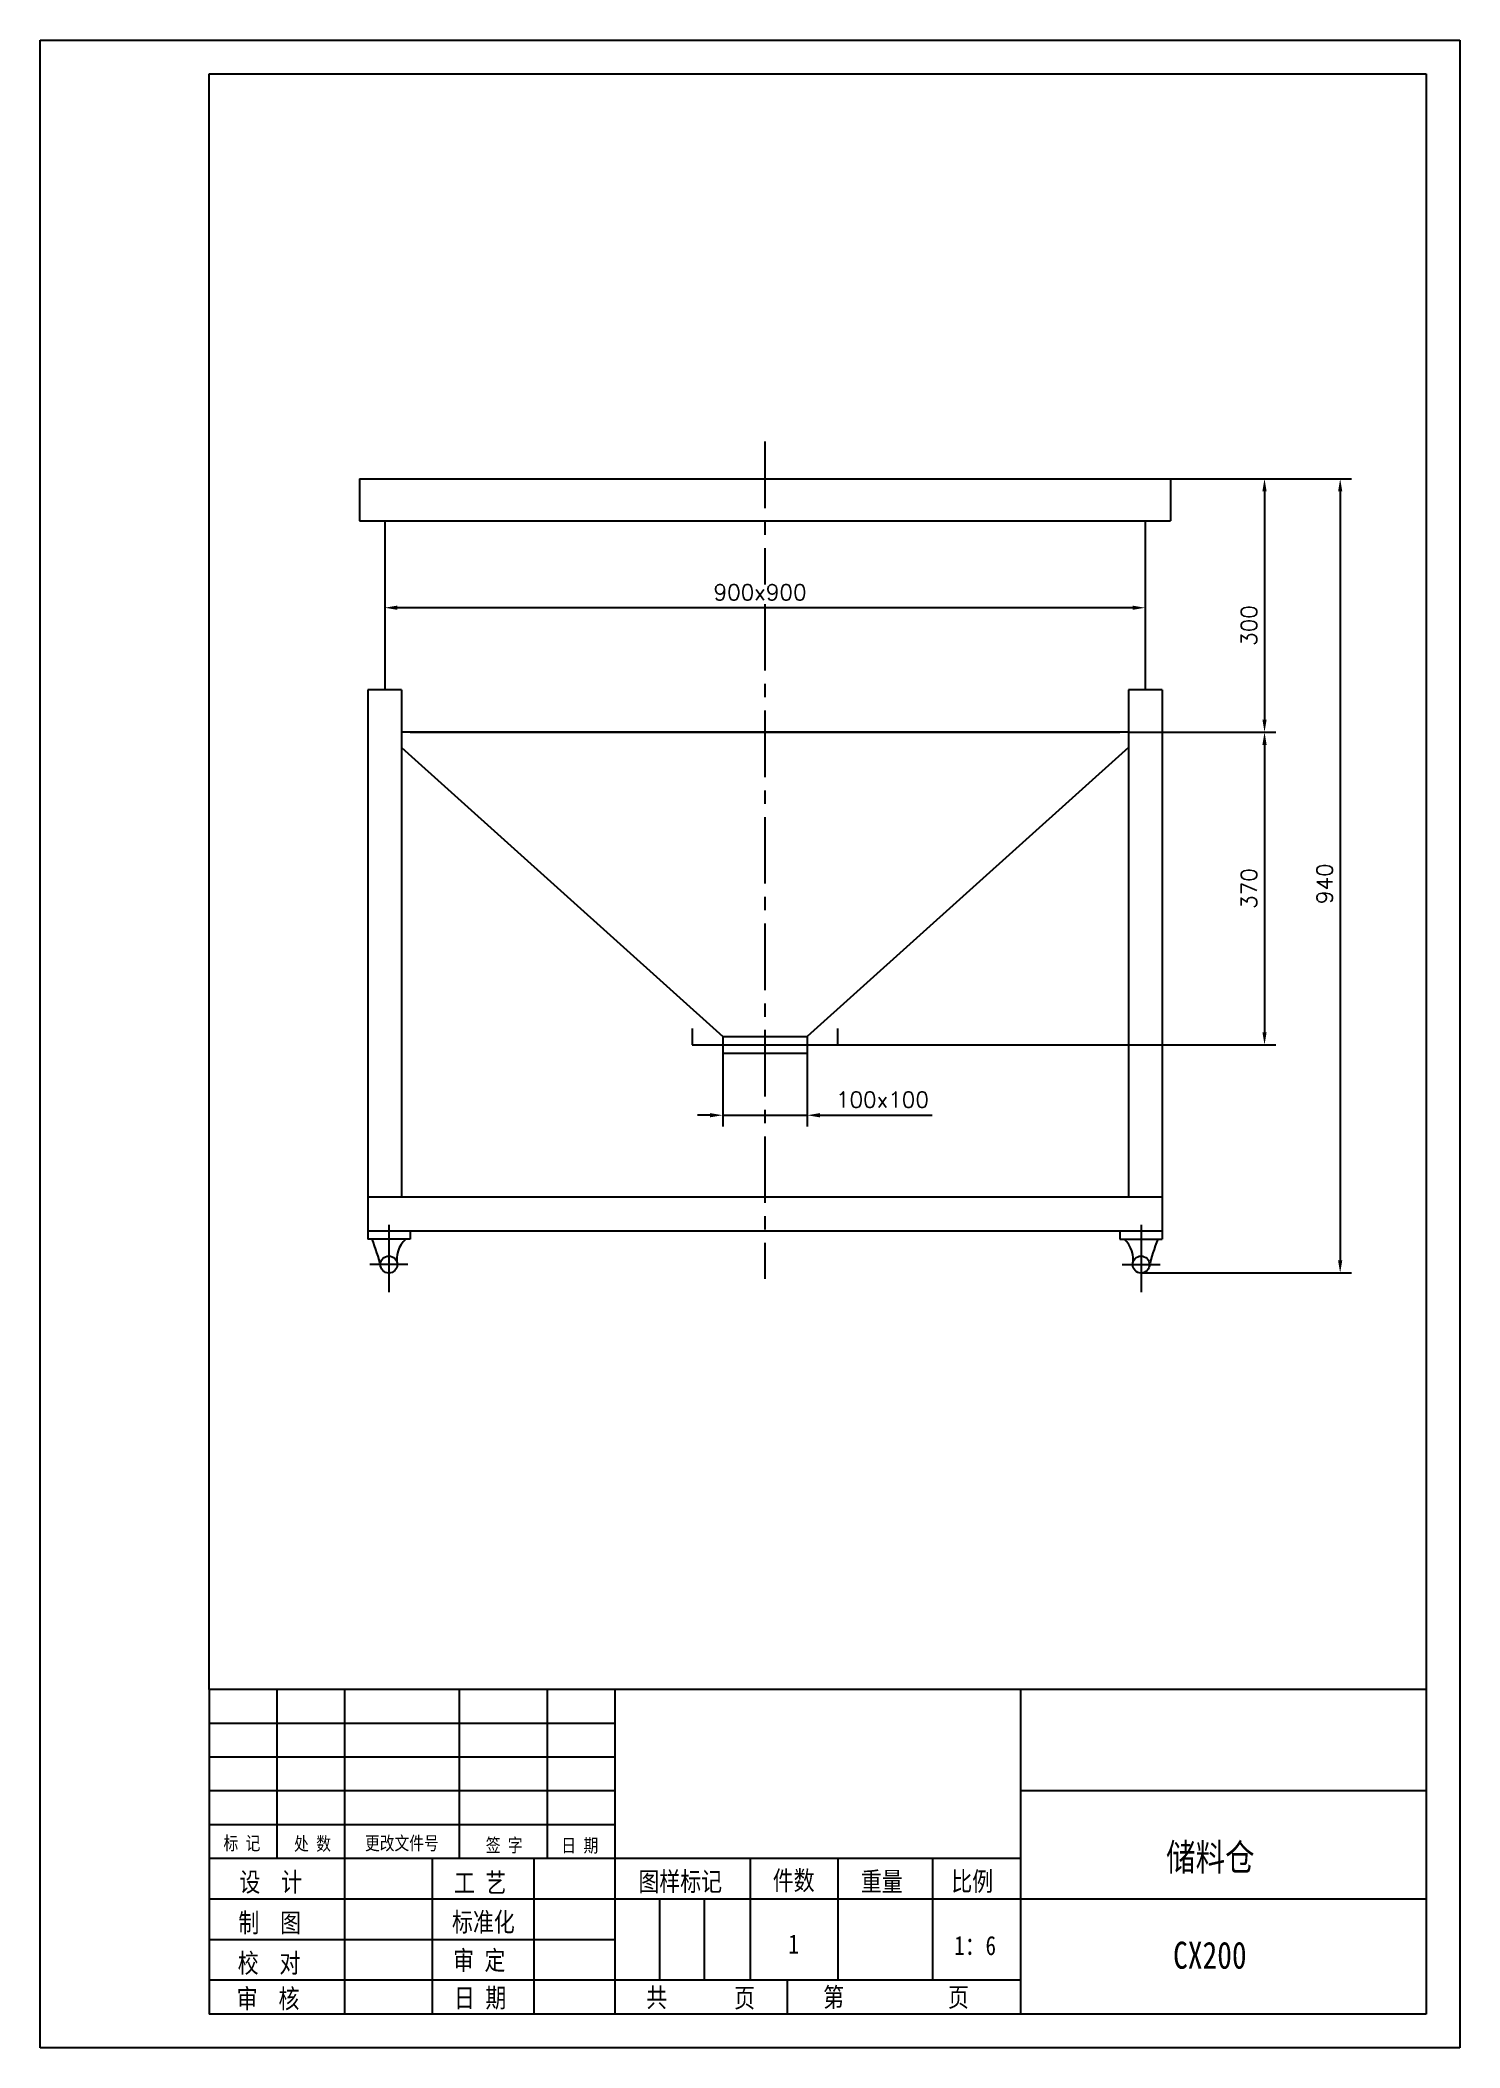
# Model space of a CAD drawing. Extents: x -389 to 1291, y -1136 to 1240.
import ezdxf

# ---------------------------------------------------------------- set-up
doc = ezdxf.new("R2010")
doc.units = 0
doc.header["$LTSCALE"] = 10.5
doc.header["$MEASUREMENT"] = 0
doc.linetypes.add('CENTER', pattern=[2, 1.25, -0.25, 0.25, -0.25])
doc.layers.get('0').update_dxf_attribs({"color": 2, "linetype": 'CONTINUOUS'})
doc.layers.get('DEFPOINTS').update_dxf_attribs({"linetype": 'CONTINUOUS'})
doc.layers.add('PART', color=3, linetype='CONTINUOUS')
doc.layers.add('SMPEN_THICK', color=7, linetype='CONTINUOUS')
doc.styles.add('HZDX', font='', dxfattribs={"width": 0.8, "height": 7.5})
doc.styles.get("Standard").update_dxf_attribs({"font": 'txt.shx', "height": 18.75, "bigfont": 'hzfs.shx'})
doc.styles.get('HZDX').set_extended_font_data('SimSun')
doc.dimstyles.get("Standard").update_dxf_attribs({"dimtxt": 0.18, "dimasz": 0.18, "dimexe": 0.18, "dimexo": 0.0625, "dimgap": 0.09, "dimtad": 0, "dimtih": 1, "dimtoh": 1, "dimdec": 4, "dimzin": 0, "dimdsep": 46, "dimtxsty": 'Standard', "dimcen": 0.09, "dimadec": 0, "dimazin": 0, "dimtfac": 1, "dimtdec": 4, "dimtofl": 0, "dimtmove": 0, "dimatfit": 3, "dimfxl": 1, "dimtolj": 1, "dimtzin": 0, "dimarcsym": 0})

# ---------------------------------------------------------------- blocks, each defined once
blk = doc.blocks.new('*D5')
at = {"color": 2, "linetype": 'ByBlock', "transparency": 16777216}
for p, q in [((18.4, 671.4), (18.4, 555.2)), ((918.4, 671.4), (918.4, 555.2)), ((903.4, 568.7), (33.4, 568.7))]:
    blk.add_line(p, q, dxfattribs=at)
for points in [[(33.4, 571.2), (33.4, 566.2), (18.4, 568.7)], [(903.4, 571.2), (903.4, 566.2), (918.4, 568.7)]]:
    blk.add_solid(points, dxfattribs=at)
at = {"layer": 'DEFPOINTS', "color": 0, "linetype": 'ByBlock', "transparency": 16777216}
for p in [(18.4, 671.4), (918.4, 671.4), (18.4, 568.7)]:
    blk.add_point(p, dxfattribs=at)
at = {"color": 2, "linetype": 'ByBlock', "transparency": 16777216, "insert": (462.6, 587), "char_height": 18.75, "attachment_point": 5}
blk.add_mtext('\\A1;900x900', dxfattribs=at)
blk = doc.blocks.new('*D6')
at = {"color": 2, "linetype": 'ByBlock', "transparency": 16777216}
for p, q in [((1011.7, 721.4), (1136.3, 721.4)), ((1122.8, 706.4), (1122.8, 436.4)), ((961.7, 421.4), (1136.3, 421.4))]:
    blk.add_line(p, q, dxfattribs=at)
for points in [[(1120.3, 706.4), (1125.3, 706.4), (1122.8, 721.4)], [(1120.3, 436.4), (1125.3, 436.4), (1122.8, 421.4)]]:
    blk.add_solid(points, dxfattribs=at)
at = {"layer": 'DEFPOINTS', "color": 0, "linetype": 'ByBlock', "transparency": 16777216}
for p in [(1011.7, 721.4), (961.7, 421.4), (1122.8, 421.4)]:
    blk.add_point(p, dxfattribs=at)
at = {"color": 2, "linetype": 'ByBlock', "transparency": 16777216, "insert": (1104.4, 547.6), "char_height": 18.75, "attachment_point": 5, "rotation": 90}
blk.add_mtext('\\A1;300', dxfattribs=at)
blk = doc.blocks.new('*D7')
at = {"color": 2, "linetype": 'ByBlock', "transparency": 16777216}
for p, q in [((1122.8, 406.4), (1122.8, 66.4)), ((617.6, 51.4), (1136.3, 51.4))]:
    blk.add_line(p, q, dxfattribs=at)
for points in [[(1120.3, 406.4), (1125.3, 406.4), (1122.8, 421.4)], [(1120.3, 66.4), (1125.3, 66.4), (1122.8, 51.4)]]:
    blk.add_solid(points, dxfattribs=at)
at = {"layer": 'DEFPOINTS', "color": 0, "linetype": 'ByBlock', "transparency": 16777216}
for p in [(961.7, 421.4), (617.6, 51.4), (1122.8, 51.4)]:
    blk.add_point(p, dxfattribs=at)
at = {"color": 2, "linetype": 'ByBlock', "transparency": 16777216, "insert": (1104.4, 236.4), "char_height": 18.75, "attachment_point": 5, "rotation": 90}
blk.add_mtext('\\A1;370', dxfattribs=at)
blk = doc.blocks.new('*D8')
at = {"color": 2, "linetype": 'ByBlock', "transparency": 16777216}
for p, q in [((948.4, 721.4), (1162.6, 721.4)), ((1149.1, 706.4), (1149.1, -203.6)), ((913.4, -218.6), (1162.6, -218.6))]:
    blk.add_line(p, q, dxfattribs=at)
for points in [[(1146.6, 706.4), (1151.6, 706.4), (1149.1, 721.4)], [(1146.6, -203.6), (1151.6, -203.6), (1149.1, -218.6)]]:
    blk.add_solid(points, dxfattribs=at)
at = {"layer": 'DEFPOINTS', "color": 0, "linetype": 'ByBlock', "transparency": 16777216}
for p in [(948.4, 721.4), (913.4, -218.6), (1149.1, -218.6)]:
    blk.add_point(p, dxfattribs=at)
at = {"color": 2, "linetype": 'ByBlock', "transparency": 16777216, "insert": (1130.7, 242.1), "char_height": 18.75, "attachment_point": 5, "rotation": 90}
blk.add_mtext('\\A1;940', dxfattribs=at)
blk = doc.blocks.new('*D9')
at = {"color": 2, "linetype": 'ByBlock', "transparency": 16777216}
for p, q in [((418.4, 41.4), (418.4, -45.4)), ((518.4, 41.4), (518.4, -45.4)), ((403.4, -31.9), (388.4, -31.9)), ((418.4, -31.9), (518.4, -31.9)), ((533.4, -31.9), (666.4, -31.9))]:
    blk.add_line(p, q, dxfattribs=at)
for points in [[(403.4, -29.4), (403.4, -34.4), (418.4, -31.9)], [(533.4, -29.4), (533.4, -34.4), (518.4, -31.9)]]:
    blk.add_solid(points, dxfattribs=at)
at = {"layer": 'DEFPOINTS', "color": 0, "linetype": 'ByBlock', "transparency": 16777216}
for p in [(418.4, 41.4), (518.4, 41.4), (518.4, -31.9)]:
    blk.add_point(p, dxfattribs=at)
at = {"color": 2, "linetype": 'ByBlock', "transparency": 16777216, "insert": (607.4, -13.5), "char_height": 18.75, "attachment_point": 5}
blk.add_mtext('\\A1;100x100', dxfattribs=at)

msp = doc.modelspace()

# ---------------------------------------------------------------- linework, layer by layer
at = {"layer": 'PART', "color": 6, "linetype": 'Continuous'}
for p, q in [((-389.31089, 1240.40555), (1290.68911, 1240.40555)), ((1290.68911, 1240.40555), (1290.68911, -1135.59443)), ((1290.68911, -1135.59443), (-389.31089, -1135.59443))]:
    msp.add_line(p, q, dxfattribs=at)
at = {"layer": 'PART', "color": 5, "linetype": 'Continuous'}
for p, q in [((-189.31089, 1200.40555), (1250.68911, 1200.40555)), ((1250.68911, 1200.40555), (1250.68911, -1095.59443)), ((-189.31089, -711.59443), (-189.31089, -1095.59443)), ((1250.68911, -1095.59443), (-189.31089, -1095.59443))]:
    msp.add_line(p, q, dxfattribs=at)
at = {"layer": 'PART', "linetype": 'Continuous'}
for p, q in [((1250.68911, -711.59443), (-189.31089, -711.59443)), ((-109.31089, -711.59443), (-109.31089, -911.59443)), ((-29.31089, -711.59443), (-29.31089, -1095.59443)), ((106.68911, -711.59443), (106.68911, -911.59443)), ((210.68911, -711.59443), (210.68911, -911.59443)), ((290.68911, -711.59443), (290.68911, -1095.59443)), ((770.68911, -711.59443), (770.68911, -1095.59443)), ((1250.68911, -831.59443), (770.68911, -831.59443)), ((74.68911, -911.59443), (74.68911, -1095.59443)), ((194.68911, -911.59443), (194.68911, -1095.59443)), ((450.68911, -911.59443), (450.68911, -1055.59443)), ((554.68911, -911.59443), (554.68911, -1055.59443)), ((666.68911, -911.59443), (666.68911, -1055.59443)), ((343.48911, -959.59443), (343.48911, -1055.59443)), ((396.28911, -959.59443), (396.28911, -1055.59443)), ((1250.68911, -959.59443), (770.68911, -959.59443)), ((494.51132, -1055.59443), (494.51132, -1095.59443))]:
    msp.add_line(p, q, dxfattribs=at)
at = {"layer": 'SMPEN_THICK', "color": 6}
msp.add_line((-389.31089, -1135.59443), (-389.31089, 1240.40555), dxfattribs=at)
at = {"layer": 'SMPEN_THICK', "color": 5}
msp.add_line((-189.31089, -711.59443), (-189.31089, 1200.40555), dxfattribs=at)
at = {"layer": 'SMPEN_THICK', "color": 7, "linetype": 'CENTER', "ltscale": 6}
for p, q in [((468.41451, 765.2362), (468.41451, 596.32048)), ((468.41451, 572.99031), (468.41451, -225.51336))]:
    msp.add_line(p, q, dxfattribs=at)
at = {"layer": 'SMPEN_THICK', "color": 4}
for p, q in [((-11.58549, 721.36702), (948.41451, 721.36702)), ((-11.58549, 721.36702), (-11.58549, 671.36702)), ((948.41451, 721.36702), (948.41451, 671.36702)), ((-11.58549, 671.36702), (948.41451, 671.36702)), ((18.41451, 671.36702), (18.41451, 471.36702)), ((918.41451, 671.36702), (918.41451, 471.36702)), ((-1.58549, 471.36702), (-1.58549, -168.63298)), ((38.41451, 471.36702), (-1.58549, 471.36702)), ((38.41451, 471.36702), (38.41451, -128.63298)), ((898.41451, 471.36702), (898.41451, -128.63298)), ((938.41451, 471.36702), (898.41451, 471.36702)), ((938.41451, 471.36702), (938.41451, -168.63298)), ((898.41451, 421.36702), (38.41451, 421.36702)), ((48.41451, 421.36702), (888.41451, 421.36702)), ((38.41451, 403.36702), (418.41451, 61.36702)), ((898.41451, 403.36702), (518.41451, 61.36702)), ((382.43798, 70.56624), (382.43798, 51.36702)), ((382.43798, 51.36702), (554.39103, 51.36702)), ((418.41451, 61.36702), (518.41451, 61.36702)), ((418.41451, 61.36702), (418.41451, 41.36702)), ((518.41451, 61.36702), (518.41451, 41.36702)), ((554.39103, 70.56624), (554.39103, 51.36702)), ((418.41451, 41.36702), (518.41451, 41.36702)), ((-1.58549, -128.63298), (938.41451, -128.63298)), ((-1.58549, -168.63298), (938.41451, -168.63298)), ((-1.58549, -168.63298), (-1.58549, -178.63298)), ((48.41451, -178.63298), (-1.58549, -178.63298)), ((48.41451, -168.63298), (48.41451, -178.63298)), ((888.41451, -168.63298), (888.41451, -178.63298)), ((888.41451, -178.63298), (938.41451, -178.63298)), ((938.41451, -168.63298), (938.41451, -178.63298))]:
    msp.add_line(p, q, dxfattribs=at)
at = {"layer": 'SMPEN_THICK'}
for p, q in [((23.41451, -161.5274), (23.41451, -241.09897)), ((913.41451, -161.5274), (913.41451, -241.09897)), ((45.66083, -208.63298), (0.73046, -208.63298)), ((891.16818, -208.63298), (936.09855, -208.63298)), ((290.68911, -751.59443), (-189.31089, -751.59443)), ((290.68911, -791.59443), (-189.31089, -791.59443)), ((290.68911, -831.59443), (-189.31089, -831.59443)), ((290.68911, -871.59443), (-189.31089, -871.59443)), ((770.68911, -911.59443), (-189.31089, -911.59443)), ((770.68911, -959.59443), (-189.31089, -959.59443)), ((290.68911, -1007.59443), (-189.31089, -1007.59443)), ((770.68911, -1055.59443), (-189.31089, -1055.59443))]:
    msp.add_line(p, q, dxfattribs=at)
at = {"layer": 'SMPEN_THICK', "color": 4}
for centre in [(23.41451, -208.63298), (913.41451, -208.63298)]:
    msp.add_circle(centre, 10, dxfattribs=at)
for centre, radius, start, end in [((-190.54553, -258.11984), 209.6155, 12.92231984, 22.28433218), ((63.79075, -202.24781), 31.19057, 130.78953736, 192.96762254), ((873.03826, -202.24781), 31.19057, 347.03237746, 49.21046264), ((1127.37454, -258.11984), 209.6155, 157.71566782, 167.07768016)]:
    msp.add_arc(centre, radius, start, end, dxfattribs=at)

# ---------------------------------------------------------------- texts
at = {"layer": 'SMPEN_THICK', "style": 'HZDX', "width": 0.8}
for s, height, p in [('标 记', 16, (-172.3763, -901.43014)), ('处 数', 16, (-88.83868, -901.94254)), ('更改文件号', 16, (-4.92263, -901.42299)), ('签 字', 16, (137.98925, -903.85612)), ('日 期', 16, (227.49986, -904.03038)), ('储料仓', 32, (943.07285, -926.06995)), ('设  计', 22.68, (-153.5245, -950.64203)), ('工 艺', 22.68, (100.40943, -951.67691)), ('图样标记', 22.68, (318.66555, -950.09048)), ('件数', 22.68, (477.63349, -948.9015)), ('重量', 22.68, (581.88215, -950.087)), ('比例', 22.68, (688.96691, -949.9391)), ('制  图', 22.68, (-154.71055, -998.89761)), ('标准化', 22.68, (98.0373, -998.00644)), ('校  对', 22.68, (-155.52554, -1046.7282)), ('审 定', 22.68, (99.37133, -1043.29988)), ('1', 22.68, (496.19247, -1023.96668)), ('1：6', 22.68, (692.37022, -1025.84602)), ('CX200', 32, (951.34357, -1041.9685)), ('审  核', 22.68, (-156.7116, -1088.59109)), ('日 期', 22.68, (100.45941, -1087.75331)), ('共', 22.68, (327.8892, -1087.33759)), ('页', 22.68, (431.95303, -1087.85639)), ('第', 22.68, (537.23035, -1087.04179)), ('页', 22.68, (684.95308, -1087.04179))]:
    msp.add_text(s, height=height, dxfattribs=at).set_placement(p)

# ---------------------------------------------------------------- dimensions: what is measured, and where the dimension line sits
at = {"layer": 'SMPEN_THICK'}
dim = msp.add_linear_dim(base=(1059.50495, 421.36702), p1=(948.41451, 721.36702), p2=(898.41451, 421.36702), angle=90, dimstyle='Standard', override={"dimscale": 6, "dimtxt": 5, "dimasz": 2.5, "dimexe": 2.25, "dimexo": 0, "dimgap": 1.5, "dimtad": 1, "dimtih": 0, "dimtoh": 0, "dimzin": 8, "dimclrd": 2, "dimclre": 2, "dimclrt": 2, "dimtm": 0.115, "dimtfac": 0.66667, "dimtofl": 1, "dimatfit": 1, "dimtvp": 5, "dimtzin": 8}, dxfattribs=at)
dim.commit()
dim.dimension.update_dxf_attribs({"geometry": '*D6', "text_midpoint": (1059.50495, 547.60014), "dimtype": 160, "insert": (-63.25166, 0)})
dim = msp.add_linear_dim(base=(1149.11146, -218.63298), p1=(948.41451, 721.36702), p2=(913.41451, -218.63298), angle=90, dimstyle='Standard', override={"dimscale": 6, "dimtxt": 5, "dimasz": 2.5, "dimexe": 2.25, "dimexo": 0, "dimgap": 1.5, "dimtad": 1, "dimtih": 0, "dimtoh": 0, "dimzin": 8, "dimclrd": 2, "dimclre": 2, "dimclrt": 2, "dimtm": 0.115, "dimtfac": 0.66667, "dimtofl": 1, "dimatfit": 1, "dimtvp": 5, "dimtzin": 8}, dxfattribs=at)
dim.commit()
dim.dimension.update_dxf_attribs({"geometry": '*D8', "text_midpoint": (1149.11146, 242.06154), "dimtype": 160})
for base, p1, p2, text, picture, middle in [((18.41451, 568.67177), (918.41451, 671.36702), (18.41451, 671.36702), '<>x900', '*D5', (462.5817, 568.67177)), ((518.41451, -31.92043), (418.41451, 41.36702), (518.41451, 41.36702), '<>x100', '*D9', (607.41451, -31.92043))]:
    dim = msp.add_linear_dim(base=base, p1=p1, p2=p2, text=text, dimstyle='Standard', override={"dimscale": 6, "dimtxt": 5, "dimasz": 2.5, "dimexe": 2.25, "dimexo": 0, "dimgap": 1.5, "dimtad": 1, "dimtih": 0, "dimtoh": 0, "dimzin": 8, "dimclrd": 2, "dimclre": 2, "dimclrt": 2, "dimtm": 0.115, "dimtfac": 0.66667, "dimtofl": 1, "dimatfit": 1, "dimtvp": 5, "dimtzin": 8}, dxfattribs=at)
    dim.commit()
    dim.dimension.update_dxf_attribs({"geometry": picture, "text_midpoint": middle, "dimtype": 160})
dim = msp.add_linear_dim(base=(1059.50495, 51.36702), p1=(898.41451, 421.36702), p2=(554.39103, 51.36702), angle=90, dimstyle='Standard', override={"dimscale": 6, "dimtxt": 5, "dimasz": 2.5, "dimexe": 2.25, "dimexo": 0, "dimgap": 1.5, "dimtad": 1, "dimtih": 0, "dimtoh": 0, "dimzin": 8, "dimse1": 1, "dimclrd": 2, "dimclre": 2, "dimclrt": 2, "dimtm": 0.115, "dimtfac": 0.66667, "dimtofl": 1, "dimtmove": 1, "dimtvp": 5, "dimtzin": 8}, dxfattribs=at)
dim.commit()
dim.dimension.update_dxf_attribs({"geometry": '*D7', "text_midpoint": (1041.12995, 236.36702), "insert": (-63.25166, 0)})

doc.saveas('drawing.dxf')
